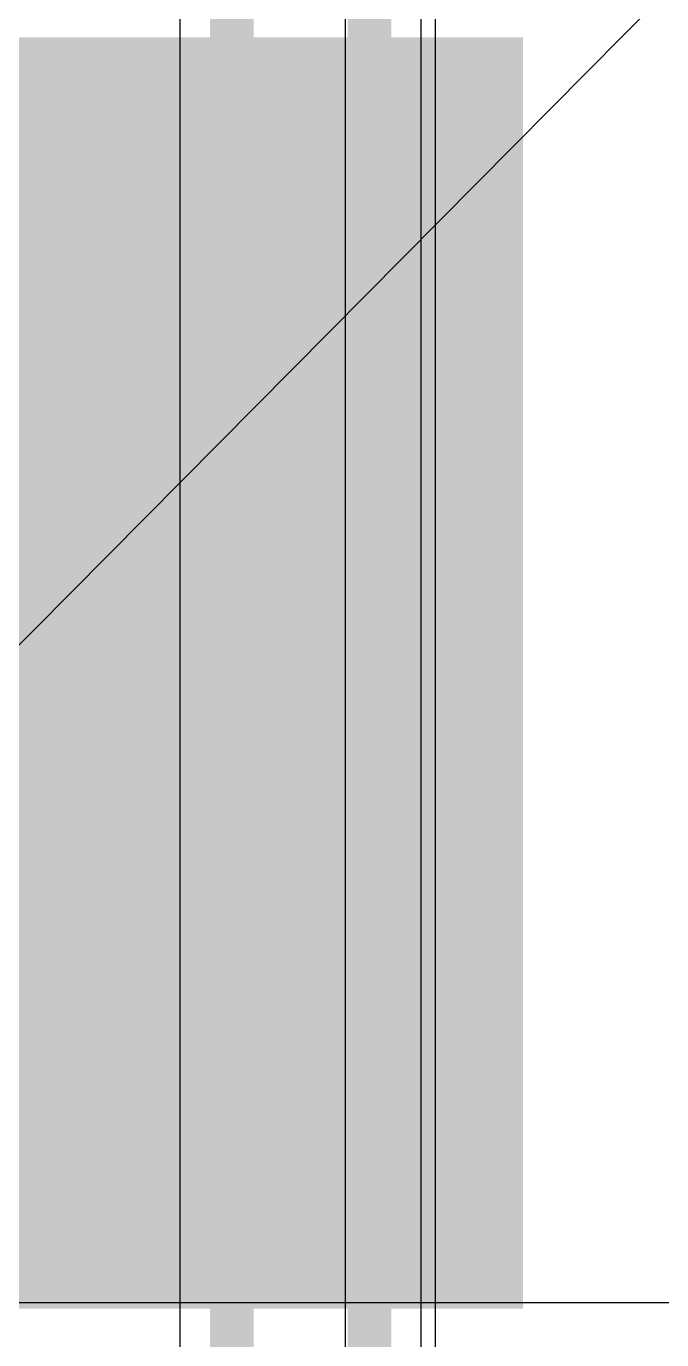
# Model space of a CAD drawing. Header units: inches. Extents: x 0 to 5379, y 0 to 5429.
# Drawn here: x 33.97 to 39.52, y 34.14 to 45.6 of the extents above; entities that cross this region are included whole.
import ezdxf

# ---------------------------------------------------------------- set-up
doc = ezdxf.new("R2010")
doc.units = ezdxf.units.IN
for name, color, linetype in [('Bottom Layer', 5, 'Continuous'), ('Bottom Solder', 6, 'Continuous'), ('PWR', 156, 'Continuous'), ('Top Layer', 1, 'Continuous'), ('Top Paste', 8, 'Continuous'), ('Top Solder', 216, 'Continuous')]:
    doc.layers.add(name, color=color, linetype=linetype)

# ---------------------------------------------------------------- blocks, each defined once
blk = doc.blocks.new('H2PAK_2_91')
at = {"layer": 'Top Layer'}
blk.add_hatch(color=1, dxfattribs=at).paths.add_polyline_path([(-5.5, 0.828), (-5.5, 10.328), (5.5, 10.328), (5.5, 0.828)])
at = {"layer": 'Top Paste'}
blk.add_hatch(color=8, dxfattribs=at).paths.add_polyline_path([(-5.5, 0.828), (-5.5, 10.328), (5.5, 10.328), (5.5, 0.828)])
at = {"layer": 'Top Solder'}
blk.add_hatch(color=216, dxfattribs=at).paths.add_polyline_path([(-5.551, 0.778), (-5.551, 10.379), (5.551, 10.379), (5.551, 0.778)])

msp = doc.modelspace()

# ---------------------------------------------------------------- linework, layer by layer
at = {"layer": 'Bottom Layer'}
for p, q in [((36.754, 51.46), (36.754, 6.807)), ((37.541, 7.239), (37.541, 50.597))]:
    msp.add_line(p, q, dxfattribs=at)
at = {"layer": 'Bottom Solder'}
msp.add_line((6.245, 12.319), (5379.208, 5429.208), dxfattribs=at)
at = {"layer": 'PWR'}
for p, q in [((35.31, 78.427), (35.31, 14.748)), ((37.418, 17.78), (37.418, 77.751))]:
    msp.add_line(p, q, dxfattribs=at)
for points in [[(35.763, 14.654, 0.381, 0.381, 0), (35.763, 78.427, 0.381, 0.381, 0)], [(36.965, 17.593, 0.381, 0.381, 0), (36.965, 77.939, 0.381, 0.381, 0)]]:
    msp.add_lwpolyline(points, format="xyseb", dxfattribs=at)
at = {"layer": 'Top Layer'}
msp.add_line((53.086, 34.458), (26.064, 34.458), dxfattribs=at)
at = {"layer": 'Top Solder'}
msp.add_line((6.245, 12.319), (5379.208, 5429.208), dxfattribs=at)

# ---------------------------------------------------------------- block references
at = {"rotation": 270}
msp.add_blockref('H2PAK_2_91', (27.926, 39.958), dxfattribs=at)

doc.saveas('drawing.dxf')
